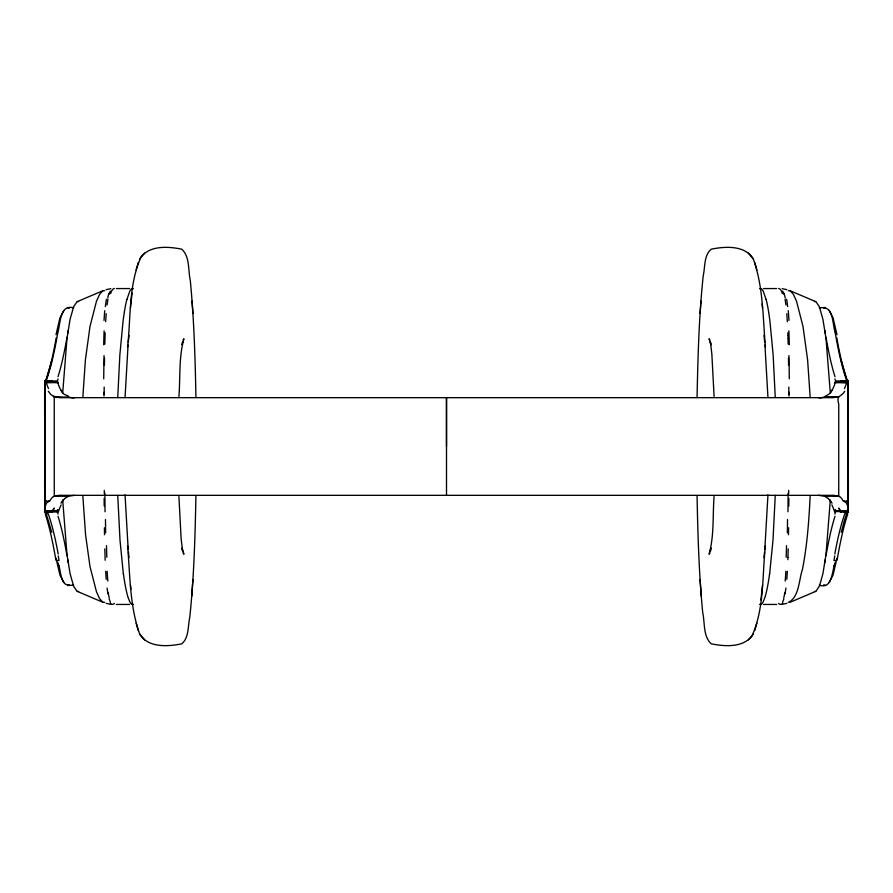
<?xml version="1.0" encoding="UTF-8"?>
<svg xmlns="http://www.w3.org/2000/svg" width="893" height="893" viewBox="0 0 893 893"><rect width="100%" height="100%" fill="white"/><g stroke="black" fill="none" stroke-linecap="round" stroke-linejoin="round"><path stroke-width="1.34" d="M44.661 490.782L44.65 381.054L49.238 381.054M44.65 411.226L44.672 381.679L45.331 380.094M44.683 481.651L44.65 511.946L49.238 511.946L45.342 511.801M48.311 391.279L50.879 394.572L54.239 396.659L54.261 496.341L53.524 496.653M446.5 446.5L446.5 397.675L446.5 495.325M839.476 496.653L838.739 496.341L838.75 404.038C835.792 394.806 841.63 397.061 844.689 391.279M848.35 481.774L848.35 511.946L843.762 511.946L847.658 511.801M104.124 394.516L104.18 387.037M788.876 498.484L788.82 505.963M104.414 365.215L104.526 358.249M788.586 527.785L788.474 534.751M195.935 495.582C195.098 536.191 194.038 576.878 189.774 617.286C187.753 625.926 189.216 637.725 181.726 643.842C167.873 646.61 148.283 648.017 139.777 634.197C129.574 606.113 130.233 575.416 127.565 545.991M697.065 397.418C697.902 356.809 698.962 316.122 703.226 275.714C705.247 267.074 703.784 255.275 711.274 249.158C725.127 246.39 744.717 244.983 753.223 258.803C763.426 286.887 762.767 317.584 765.435 347.009M45.141 508.82L44.661 511.421L45.331 512.906M847.859 384.18L848.35 381.054L843.762 381.054M104.816 344.185L105.162 332.776M788.184 548.827L787.939 557.288M178.913 396.525C180.419 377.393 178.689 357.211 183.958 338.737L182.987 340.043M714.087 496.475C712.581 515.607 714.311 535.789 709.042 554.263L710.013 552.957M117.742 397.307L119.852 354.956L123.055 321.257A197.353 16.308 89.9 0 1 124.373 311.981M775.258 495.425L772.992 540.243L769.621 574.177M125.087 396.715L128.067 344.977M767.958 494.822L764.81 549.496M787.939 557.478L787.86 559.688M62.689 393.11L66.964 338.771L70.067 319.393L73.684 306.589L77.044 301.734L102.952 290.694L104.693 290.694M82.848 397.095L85.404 359.79L90.003 326.414L96.477 301.231L99.592 294.344L102.952 290.694M810.152 495.905C808.991 520.44 807.194 545.054 802.494 569.198C798.934 579.423 799.179 597.73 788.307 602.306M830.311 499.89L826.036 554.229L822.933 573.607L819.517 585.942L815.956 591.266L790.048 602.306M105.664 321.692L106.189 313.677M787.336 571.319L786.811 579.323M127.565 347.009C130.981 317.06 128.436 284.487 141.239 256.581C151.04 245.128 168.331 246.557 181.726 249.158C190.042 256.648 187.999 270.278 190.287 280.391C194.049 319.281 195.187 358.372 195.935 397.418M765.435 545.991C762.019 575.94 764.564 608.513 751.761 636.419C741.96 647.871 724.669 646.443 711.274 643.842C702.958 636.352 705.001 622.722 702.713 612.609C698.951 573.719 697.813 534.628 697.065 495.582M192.91 579.479L191.738 596.2M700.09 313.521L700.949 301.12M45.141 384.18L45.152 381.322M128.313 342.198L128.994 335.388M764.553 552.164L764.006 557.612M58.045 509.948L57.364 511.89L46.112 512.158L44.683 511.354L44.907 509.557M847.848 381.322L848.093 383.443M132.097 293.071L130.445 308.074M760.903 599.929L762.555 584.926M107.06 304.971L107.941 299.155M785.94 588.029L785.059 593.845M56.013 334.696L59.943 317.908L63.883 310.574M57.744 332.743C60.59 323.992 59.429 303.955 73.717 307.839M835.256 560.257L835.134 560.916M836.987 558.304L833.057 575.092L829.117 582.426M848.328 382.338L835.033 382.796L834.598 384.035M834.866 562.858L833.984 567.68L834.319 565.347C831.975 572.893 831.696 589.503 819.283 585.161M51.761 360.683L45.777 380.864L44.683 381.646M841.239 532.317C843.372 525.296 844.611 516.88 848.339 510.908L848.339 382.092L835.446 382.092L835.033 382.796L835.636 381.144M126.851 299.646L129.719 291.33A232.414 19.311 89.8 0 1 133.437 288.729M847.669 512.906L848.328 511.321A29.458 29.223 -80.5 0 0 846.798 511.432L835.446 511.343L834.955 509.948M136.116 269.909L138.281 262.43M754.719 630.57L756.884 623.091M109.125 294.143L110.308 291.085M783.875 598.857L782.692 601.915M765.446 595.955L763.281 601.67A232.414 19.3 89.8 0 1 759.563 604.271M58.078 378.933L57.386 380.92L51.738 381.065M834.922 514.067L835.614 512.08M45.822 380.876L46.838 378.933A381.958 42.886 -89.8 0 0 57.755 332.888M846.162 514.067L847.178 512.124M44.65 381.936L46.079 381.032L51.66 381.065M846.921 511.968L848.35 511.064L847.859 508.82M60.97 503.217L62.153 501.219M47.976 502.324L48.981 500.616M831.785 390.219L831.204 391.234M52.386 511.399L54.306 508.072L52.073 511.399M44.728 511.979L44.683 511.254M847.669 380.094L848.35 381.021M139.777 258.803L144.588 253.11M753.223 634.197L748.412 639.89M74.387 495.325L68.46 496.296L54.674 496.173A299.713 56.404 51.9 0 1 60.077 495.414M64.553 498.528L68.46 496.296M69.207 584.703C60.757 586.444 60.947 570.861 58.681 565.347L59.016 567.68L58.134 562.858M823.793 308.297C833.47 306.879 832.667 326.235 835.256 332.743M847.848 511.678L848.093 509.557M77.323 301.6L78.573 301.521M815.677 591.4L814.472 591.49M45.342 381.199L46.079 381.032M788.307 290.694L790.048 290.694L815.956 301.734L819.316 306.589L822.933 319.393L826.036 338.771L830.311 393.11M104.693 602.306L102.952 602.306L77.044 591.266L73.684 586.411L70.067 573.607L66.964 554.229L62.689 499.89M848.328 382.249L846.33 382.863L835.446 382.092M831.517 391.647A310.675 62.733 52.2 0 1 828.302 394.539L824.552 396.715L838.761 396.659L833.035 397.675L60.032 397.675C37.339 394.092 80.973 400.142 64.676 394.572A310.675 62.733 -52.2 0 1 61.483 391.647M106.122 289.656L110.832 288.685M786.878 603.344L782.168 604.315M814.427 301.521L815.677 301.6M78.528 591.49L77.323 591.4M57.554 382.092L44.795 382.874L44.661 382.092L57.554 382.092L58.402 384.035M57.554 511.343L46.202 511.432A29.458 29.223 80.5 0 0 44.706 511.421L44.65 481.774M819.283 307.839L825.556 307.493M67.444 585.507L73.717 585.161M832.923 495.414A299.713 56.404 -51.9 0 1 838.304 496.218L824.54 496.296L818.613 495.325M840.793 380.887L846.888 380.842L848.328 381.679L848.35 411.226M52.207 512.113L51.303 512.124M841.262 381.065L835.614 380.92L834.922 378.933M841.429 381.065L847.658 381.199M58.123 496.341L56.482 496.341M841.697 512.124L840.793 512.113M116.358 288.562L129.541 288.562M763.459 288.562L776.642 288.562M57.163 510.863L44.884 510.863L44.884 382.059L57.163 382.059M835.837 382.059L848.116 382.059L848.116 510.863L835.837 510.863M837.734 396.659L838.75 396.659M60.01 495.325L832.99 495.325M54.261 496.341L55.556 496.341M834.877 496.341L836.518 496.341M837.444 496.341L838.739 496.341M116.358 604.438L129.541 604.438M763.459 604.438L776.642 604.438M46.034 511.968L44.65 511.064M46.146 380.842L52.207 380.887M835.446 511.343L846.854 512.158M54.239 396.659L55.266 396.659M835.636 511.89L835.636 509.847M782.168 288.685L786.878 289.656M110.832 604.315L106.122 603.344M67.444 307.493L69.207 308.297M825.556 585.507L823.793 584.703M44.672 382.249L57.967 382.796L57.364 381.144M824.54 496.296L828.447 498.528M710.013 340.043L709.042 338.737L710.928 344.91L710.404 341.852L711.855 354.086L714.087 396.525M182.987 552.957L183.958 554.263L182.072 548.09L182.596 551.148L181.145 538.914L178.913 496.475M790.048 290.694L793.408 294.344L796.523 301.231L802.997 326.414L807.596 359.79L810.152 397.095M102.952 602.306L99.592 598.656L96.477 591.769L90.003 566.586L85.572 534.885L82.848 495.905M144.588 639.89L139.777 634.197M848.35 381.936L846.932 381.054M748.412 253.11L753.223 258.803M829.117 310.574L833.057 317.908L836.987 334.696M63.883 582.426L59.943 575.092L56.013 558.304M840.927 511.399L838.694 508.072L840.614 511.399M830.847 501.219L832.03 503.217M844.019 500.616L845.024 502.324M61.796 391.234L61.215 390.219M782.692 291.085L783.875 294.143M110.308 601.915L109.125 598.857M846.854 380.842L846.162 378.933A381.958 42.886 89.8 0 1 835.245 332.888M46.146 512.158L46.838 514.067M57.386 512.08L58.078 514.067M847.223 380.864L841.239 360.683M45.777 512.135L51.761 532.317M127.554 595.955L129.719 601.67A232.414 19.3 -89.8 0 0 133.437 604.271M754.719 262.43L756.884 269.909M136.116 623.091L138.281 630.57M848.183 380.998L848.328 381.679M766.149 299.646L763.281 291.33A232.414 19.311 -89.8 0 0 759.563 288.729M44.907 383.443L44.672 382.338M785.059 299.155L785.94 304.971M107.941 593.845L107.06 588.029M57.866 560.916L57.744 560.257M123.379 574.177L120.008 540.243L117.742 495.425M762.086 303.854L762.555 308.074M130.445 584.926L130.914 589.146M764.006 335.388L764.687 342.198M128.994 557.612L128.447 552.164M764.933 344.977L767.913 396.715M128.19 549.496L125.042 494.822M786.811 313.677L787.336 321.692M106.189 579.323L105.664 571.319M701.262 596.2L700.09 579.479M192.051 301.12L192.91 313.521M787.838 332.776L787.916 335.154M105.162 560.224L104.816 548.827M787.939 335.712L788.028 338.347M775.258 397.307L773.148 354.956L769.945 321.257A197.353 16.308 -89.9 0 0 768.627 311.981M788.039 338.726L788.184 344.185M788.474 358.249L788.586 365.215M104.526 534.751L104.414 527.785M788.82 387.037L788.876 394.516M104.124 498.484L104.18 505.963M848.35 481.651L848.339 490.782M848.037 382.059L848.037 510.863M57.364 509.847L57.364 511.89M44.963 382.059L44.963 510.863M847.49 380.429A379.034 44.092 86.4 0 1 844.454 388.567M834.654 384.626A378.967 46.726 86.1 0 1 831.83 390.654M828.358 498.64A311.01 62.555 -53.1 0 1 830.535 501.62M831.874 504.891A378.632 46.291 -86.3 0 1 834.732 512.169M845.146 500.917A378.777 44.483 -86.1 0 1 848.049 506.856M839.587 496.497A309.815 58.592 -54 0 1 843.416 501.408M824.63 396.827A288.952 58.034 51.9 0 1 818.903 397.943M778.629 288.428A230.974 21.443 -84.2 0 1 782.391 293.574M783.987 293.194A221.542 20.182 -84.1 0 1 785.226 297.849M786.577 299.211A206.071 17.324 -85.3 0 1 787.648 306.567M788.24 310.664A187.251 12.535 -87.1 0 1 788.965 320.487M788.887 330.856A166.578 7.256 -88.9 0 1 789.312 344.754M788.954 355.581A150.247 4.242 -89.6 0 1 789.278 378.833M788.977 392.25A136.774 2.556 -90 0 1 789.01 396.124M788.709 490.38A136.774 2.232 90 0 1 788.686 493.851M788.106 492.981A150.247 3.103 89.9 0 1 787.961 511.778M787.526 519.525A166.589 5.592 89.4 0 1 787.347 532.864M786.499 545.623A187.251 10.549 88 0 1 786.186 557.265M785.851 571.252A206.071 16.063 86 0 1 785.181 581.008M784.88 592.439A221.542 19.959 84.3 0 1 783.753 597.819M782.804 602.92A230.974 21.332 83.7 0 1 778.506 603.389M766.149 299.479A211.116 17.514 -89.9 0 1 768.627 311.813M769.599 573.719A208.594 17.235 89.9 0 1 765.435 595.586M824.875 562.512A381.423 40.576 -89.7 0 1 825.355 559.587M826.003 555.792A381.423 40.576 -89.7 0 1 834.988 516.299M834.988 376.701A381.423 40.576 89.7 0 1 826.003 337.208M825.355 333.413A381.423 40.576 89.7 0 1 824.875 330.488M834.81 554.04A381.958 43.724 -90 0 1 846.051 510.517M834.721 555.915A146.307 16.654 -89.9 0 1 833.962 560.57M837.109 560.034A384.169 43.333 -89.7 0 1 847.714 514.111M847.613 381.891A384.191 43.902 89.9 0 1 836.763 337.733M48.546 388.567A379.034 44.092 -86.4 0 1 45.51 380.429M61.17 390.654A378.967 46.726 -86.1 0 1 58.346 384.626M62.465 501.62A311.01 62.555 53.1 0 1 64.642 498.64M58.268 512.169A378.632 46.291 86.3 0 1 61.126 504.891M44.951 506.856A378.777 44.483 86.1 0 1 47.854 500.917M49.584 501.408A309.815 58.592 54 0 1 53.413 496.497M74.097 397.943A288.952 58.034 -51.9 0 1 68.37 396.827M110.609 293.574A230.974 21.443 84.2 0 1 114.371 288.428M107.774 297.849A221.542 20.182 84.1 0 1 109.013 293.194M105.352 306.567A206.071 17.324 85.3 0 1 106.423 299.211M104.034 320.487A187.251 12.535 87.1 0 1 104.76 310.664M103.688 344.754A166.578 7.256 88.9 0 1 104.113 330.856M103.722 378.833A150.247 4.242 89.6 0 1 104.046 355.581M103.99 396.124A136.774 2.556 90 0 1 104.023 392.25M104.314 493.851A136.774 2.232 -90 0 1 104.291 490.38M105.039 511.778A150.247 3.103 -89.9 0 1 104.894 492.981M105.653 532.864A166.589 5.592 -89.4 0 1 105.474 519.525M106.814 557.265A187.251 10.549 -88 0 1 106.501 545.623M107.819 581.008A206.071 16.063 -86 0 1 107.149 571.252M109.247 597.819A221.542 19.959 -84.3 0 1 108.12 592.439M114.494 603.389A230.974 21.332 -83.7 0 1 110.196 602.92M124.373 311.813A211.116 17.514 89.9 0 1 126.851 299.479M127.565 595.586A208.594 17.235 -89.9 0 1 123.401 573.719M58.012 516.299A381.423 40.576 89.7 0 1 66.997 555.792M67.645 559.587A381.423 40.576 89.7 0 1 68.125 562.512M68.125 330.488A381.423 40.576 -89.7 0 1 67.645 333.413M66.997 337.208A381.423 40.576 -89.7 0 1 58.012 376.701M46.949 510.517A381.958 43.724 90 0 1 58.19 554.04M59.038 560.57A146.307 16.654 89.9 0 1 58.279 555.915M45.286 514.111A384.169 43.333 89.7 0 1 55.891 560.034M56.237 337.733A384.191 43.902 -89.9 0 1 45.387 381.891M182.596 341.852L182.072 344.91L182.685 341.84M710.928 548.09L710.404 551.148L710.928 548.09M848.339 498.841L846.988 501.129L848.339 498.841M46.068 501.129L44.661 498.841L46.012 501.129"/></g></svg>
